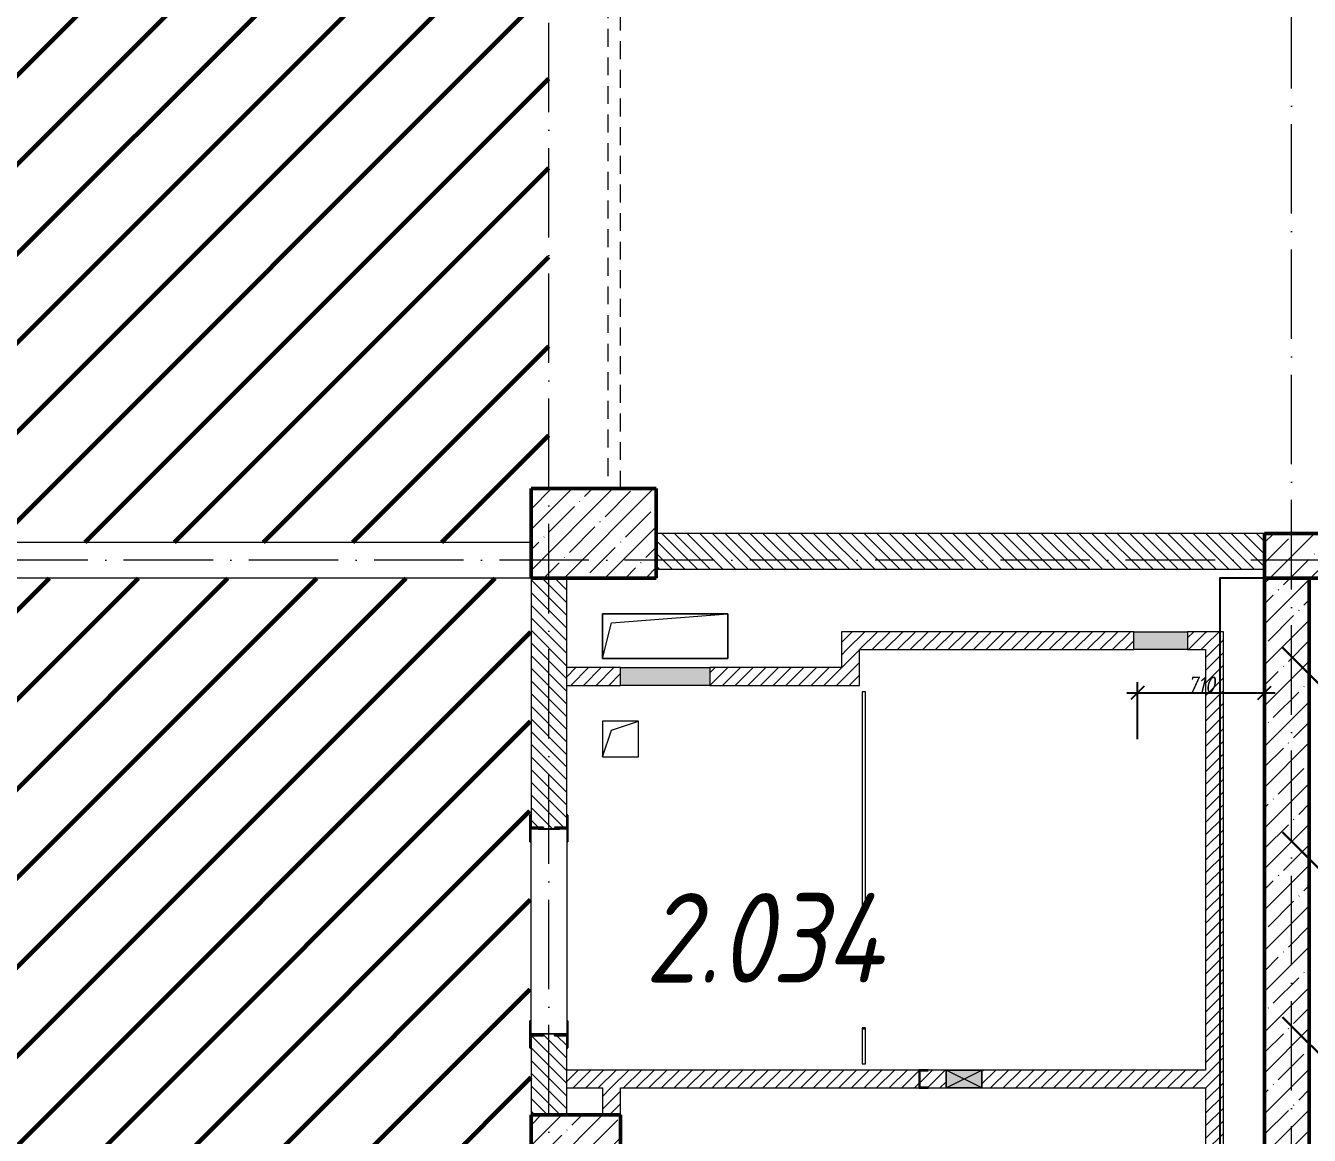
# Model space of a CAD drawing. Header units: millimetres. Extents: x -606178 to 312196, y -19338 to 632709.
# Drawn here: x -174476 to -167301, y 503861 to 510063 of the extents above; entities that cross this region are included whole.
import ezdxf

# ---------------------------------------------------------------- set-up
doc = ezdxf.new("R2010")
doc.units = ezdxf.units.MM
doc.linetypes.add('200_ШТРИХ_ш1п0_6_', pattern=[160, 100, -60])
doc.linetypes.add('50_200_ШТРИХ_1Т_ш5_п1_п1_', pattern=[700, 500, -100, 0, -100])
for name, color, linetype, lineweight in [('4) ЛЕстницы', 5, 'Continuous', 30), ('6.4.1) Окр пт с инж. ПТ2.16', 3, 'Continuous', 60), ('6.4.3) Окр пт с инж. ПТ2.3', 150, 'Continuous', 60), ('A-____-____-DIMS', 7, 'Continuous', 9), ('A-DETL-____-OTLN-3', 7, '200_ШТРИХ_ш1п0_6_', 9), ('A-DETL-GENF-OTLN', 7, 'Continuous', 9), ('A-DOOR-OPNG-MCUT', 7, 'Continuous', 35), ('A-FLOR-____-OTLN', 7, 'Continuous', 9), ('A-GENM-____-MCUT', 7, 'Continuous', 25), ('A-GENM-____-OTLN', 7, 'Continuous', 9), ('A-GENM-____-OTLN-1', 7, 'Continuous', 25), ('A-GLAZ-____-OTLN', 7, 'Continuous', 9), ('A-WALL-____-MCUT', 7, 'Continuous', 13), ('A-WALL-____-MCUT-2', 7, 'Continuous', 50), ('A-WALL-____-PATT-1', 7, 'Continuous', 9), ('A-WALL-FNSH-MCUT-1', 7, 'Continuous', 9), ('I-WALL-____-OTLN', 7, 'Continuous', 9), ('S-COLS-____-MCUT', 7, 'Continuous', 50), ('S-COLS-____-OTLN', 7, 'Continuous', 9), ('S-GRID-____-OTLN-1', 7, '50_200_ШТРИХ_1Т_ш5_п1_п1_', 9), ('Марки помещений', 7, 'Continuous', 9)]:
    doc.layers.add(name, color=color, linetype=linetype, lineweight=lineweight)
doc.layers.add('A-DOOR-____-OTLN-1', color=7, linetype='Continuous', lineweight=9, true_color=0xffffff)
doc.styles.add('ISOCPEUR_I_2', font='isocpeui.ttf', dxfattribs={"width": 0.85, "height": 2.3})
doc.styles.add('ISOCPEUR_I_7', font='isocpeui.ttf', dxfattribs={"width": 0.9, "height": 90})
doc.dimstyles.new('ISO-1_8_0_9К_СРЕДНИЙ_Кладочные_2', dxfattribs={"dimscale": 304.8, "dimtxt": 89.638306, "dimasz": 0.246063, "dimexe": 0.19685, "dimexo": 0, "dimgap": 0, "dimtad": 1, "dimdec": 3, "dimrnd": 0.001, "dimdsep": 46, "dimtxsty": 'ISOCPEUR_I_7', "dimblk1": 'OBLIQUE', "dimblk2": 'OBLIQUE', "dimsah": 1, "dimcen": 0.09, "dimdle": 0.19685, "dimazin": 0, "dimtfac": 1, "dimtdec": 4, "dimtix": 1, "dimtmove": 1, "dimatfit": 3, "dimfxl": 1, "dimtvp": 1, "dimtolj": 1, "dimtzin": 0, "dimarcsym": 2})
pattern_1 = [(135, (-264901.3, 451794.26), (-35.35534, -35.35534), [])]
pattern_2 = [(45, (-264901.3, 451794.26), (-35.35534, 35.35534), [])]
pattern_3 = [(45, (-264901.3, 451794.26), (-114.04925, 114.04925), []), (45, (-264787.25, 451794.26), (-114.04925, 114.04925), [201.612, -40.322, 3.353, -36.97])]

# ---------------------------------------------------------------- blocks, each defined once
blk = doc.blocks.new('BSC_Колонна _Прямоугольная - 500х700-V110-АР1_План отверстий 2 этажа в осях 1-64_Ю-ЯЯ')
at = {"layer": 'S-COLS-____-OTLN'}
h = blk.add_hatch(dxfattribs=at)
h.set_pattern_fill('FP_123', color=256, style=0, pattern_type=2)
h.set_pattern_definition([(315, (-55431.04, 93600), (114.04925, 114.04925), []), (315, (-55431.04, 93485.95), (114.04925, 114.04925), [201.613, -40.323, 3.353, -36.97])])
h.paths.add_polyline_path([(-250, 350), (-250, -350), (250, -350), (250, 350)], flags=0)
at = {"layer": 'S-COLS-____-MCUT'}
for p, q in [((250, 350), (-250, 350)), ((-250, 350), (-250, -350)), ((250, -350), (250, 350)), ((-250, -350), (250, -350))]:
    blk.add_line(p, q, dxfattribs=at)
blk = doc.blocks.new('BSC_Колонна _Прямоугольная - 500х500-V147-АР1_План отверстий 2 этажа в осях 1-64_Ю-ЯЯ')
at = {"layer": 'S-COLS-____-OTLN'}
h = blk.add_hatch(dxfattribs=at)
h.set_pattern_fill('FP_160', color=256, style=0, pattern_type=2)
h.set_pattern_definition([(45, (-93500, -51931.04), (-114.04925, 114.04925), []), (45, (-93385.95, -51931.04), (-114.04925, 114.04925), [201.613, -40.323, 3.353, -36.97])])
h.paths.add_polyline_path([(-250, -250), (250, -250), (250, 250), (-250, 250)], flags=0)
at = {"layer": 'S-COLS-____-MCUT'}
for p, q in [((250, 250), (-250, 250)), ((-250, 250), (-250, -250)), ((250, -250), (250, 250)), ((-250, -250), (250, -250))]:
    blk.add_line(p, q, dxfattribs=at)
blk = doc.blocks.new('DOR_ДУ_распашная__1Ст_Прямоугольная_ШЕР - Вн_650х2100h_Кабинки С_у-19996353-АР1_План отверстий 2 этажа в осях 1-64_Ю-ЯЯ')
at = {"layer": 'A-DOOR-OPNG-MCUT'}
for p, q in [((-325, 10), (-325, -10)), ((325, -10), (325, 10))]:
    blk.add_line(p, q, dxfattribs=at)
blk = doc.blocks.new('154_Фахверк_СКБ_Швеллер - Тип_100_3960-28331862-АР1_План отверстий 2 этажа в осях 1-64_Ю-ЯЯ')
at = {"layer": 'A-GENM-____-MCUT'}
for p, q in [((175, 50), (125, 50)), ((125, 50), (125, -50)), ((128, 47), (175, 47)), ((128, -47), (128, 47)), ((175, 47), (175, 50)), ((125, -50), (175, -50)), ((175, -47), (128, -47)), ((175, -50), (175, -47))]:
    blk.add_line(p, q, dxfattribs=at)
blk = doc.blocks.new('154_Стойка_СКБ_Уголок - СМ-2180_200-28268025-АР1_План отверстий 2 этажа в осях 1-64_Ю-ЯЯ')
at = {"layer": 'A-GENM-____-MCUT'}
for p, q in [((125, 156), (125, 81)), ((200, 156), (125, 156)), ((131, 81), (131, 150)), ((131, 150), (200, 150)), ((200, 150), (200, 156)), ((125, 81), (131, 81)), ((131, 19), (125, 19)), ((125, 19), (125, -56)), ((131, -50), (131, 19)), ((125, -56), (200, -56)), ((200, -50), (131, -50)), ((200, -56), (200, -50))]:
    blk.add_line(p, q, dxfattribs=at)
blk = doc.blocks.new('Стойка_Влож_Полоса боковая - Полоса-28213942-АР1_План отверстий 2 этажа в осях 1-64_Ю-ЯЯ')
at = {"layer": 'A-GENM-____-OTLN'}
for p, q in [((-5, 60), (0, 60)), ((-5, -60), (-5, 60)), ((0, -60), (-5, -60))]:
    blk.add_line(p, q, dxfattribs=at)
blk = doc.blocks.new('Стойка_Влож_Уголок_Опорный - Уголок-28213941-АР1_План отверстий 2 этажа в осях 1-64_Ю-ЯЯ')
at = {"layer": 'A-GENM-____-OTLN'}
for p, q in [((-212, -6), (-212, 0)), ((0, 0), (0, -6)), ((-212, -75), (-212, -6)), ((-212, -6), (-206, -6)), ((-6, -6), (0, -6)), ((0, -6), (0, -75)), ((-212, -75), (-206, -75)), ((-6, -75), (0, -75))]:
    blk.add_line(p, q, dxfattribs=at)
blk = doc.blocks.new('AR_Отверстие Ниша - Лючок-32401647-АР1_План отверстий 2 этажа в осях 1-64_Ю-ЯЯ')
at = {"layer": 'A-GLAZ-____-OTLN'}
blk.add_hatch(color=256, dxfattribs=at).paths.add_polyline_path([(150, 50), (-150, 50), (-150, -50), (150, -50)], flags=0)
for p, q in [((-150, 50), (150, 50)), ((-150, -50), (-150, 50)), ((150, 50), (150, -50)), ((150, -50), (-150, -50))]:
    blk.add_line(p, q, dxfattribs=at)
blk = doc.blocks.new('AR_Отверстие Ниша - Лючок-32401869-АР1_План отверстий 2 этажа в осях 1-64_Ю-ЯЯ')
at = {"layer": 'A-GLAZ-____-OTLN'}
blk.add_hatch(color=256, dxfattribs=at).paths.add_polyline_path([(250, 50), (-250, 50), (-250, -50), (250, -50)], flags=0)
for p, q in [((-250, 50), (250, 50)), ((-250, -50), (-250, 50)), ((250, 50), (250, -50)), ((250, -50), (-250, -50))]:
    blk.add_line(p, q, dxfattribs=at)
blk = doc.blocks.new('AR_Отверстие прямоугольное _в плите_ - AR_Отверстие прямоугольное _в плите_-30459207-АР1_План отверстий 2 этажа в осях 1-64_Ю-ЯЯ')
at = {"layer": 'A-GENM-____-OTLN'}
for p, q in [((100, 100), (-100, 100)), ((-100, 100), (-100, -100)), ((-50, 50), (100, 100)), ((100, -100), (100, 100)), ((-100, -100), (-50, 50)), ((-100, -100), (100, -100))]:
    blk.add_line(p, q, dxfattribs=at)
blk = doc.blocks.new('AR_Отверстие прямоугольное _в плите_ - AR_Отверстие прямоугольное _в плите_-30459221-АР1_План отверстий 2 этажа в осях 1-64_Ю-ЯЯ')
at = {"layer": 'A-GENM-____-OTLN'}
for p, q in [((350, 125), (-350, 125)), ((-350, 125), (-350, -125)), ((-350, -125), (-300, 75)), ((-300, 75), (350, 125)), ((350, -125), (350, 125)), ((-350, -125), (350, -125))]:
    blk.add_line(p, q, dxfattribs=at)
blk = doc.blocks.new('AR_Отверстие прямоугольное _в стене__БезПР - AR_Отверстие прямоугольное _в стене__БезПР-36427953-АР1_План отверстий 2 этажа в осях 1-64_Ю-ЯЯ')
at = {"layer": 'A-GLAZ-____-OTLN'}
blk.add_hatch(color=256, dxfattribs=at).paths.add_polyline_path([(100, 50), (-100, 50), (-100, -50), (100, -50)], flags=0)
at = {"layer": 'A-DETL-GENF-OTLN'}
for p, q in [((-100, -50), (-100, 50)), ((-100, 50), (100, 50)), ((100, 50), (-100, -50)), ((-100, 50), (100, -50)), ((100, 50), (-100, 50)), ((-100, 50), (-100, -50)), ((100, 50), (100, -50)), ((100, -50), (100, 50)), ((100, -50), (-100, -50)), ((-100, -50), (100, -50))]:
    blk.add_line(p, q, dxfattribs=at)
blk = doc.blocks.new('_Oblique')
at = {"color": 0, "linetype": 'ByBlock', "lineweight": -2}
blk.add_line((-0.5, -0.5), (0.5, 0.5), dxfattribs=at)
blk = doc.blocks.new('*D4960')
at = {"layer": 'A-____-____-DIMS', "color": 0, "lineweight": -2, "transparency": 16777216}
for p, q in [((-168261.3, 506075.3), (-168261.3, 506394.2)), ((-167551.3, 506440.2), (-167551.3, 506274.2)), ((-168321.3, 506334.2), (-167491.3, 506334.2))]:
    blk.add_line(p, q, dxfattribs=at)
at = {"layer": 'Defpoints', "color": 0, "transparency": 16777216}
for p in [(-167551.3, 506440.2), (-167551.3, 506334.2), (-168261.3, 506075.3)]:
    blk.add_point(p, dxfattribs=at)
at = {"layer": 'A-____-____-DIMS', "color": 0, "lineweight": -2, "transparency": 16777216, "xscale": 75, "yscale": 75, "zscale": 75, "rotation": 180}
blk.add_blockref('_Oblique', (-168261.3, 506334.2), dxfattribs=at)
at = {"layer": 'A-____-____-DIMS', "color": 0, "lineweight": -2, "transparency": 16777216, "xscale": 75, "yscale": 75, "zscale": 75}
blk.add_blockref('_Oblique', (-167551.3, 506334.2), dxfattribs=at)
at = {"layer": 'A-____-____-DIMS', "color": 0, "transparency": 16777216, "insert": (-167906.3, 506379.8), "char_height": 90, "width": 368.207, "attachment_point": 5, "style": 'ISOCPEUR_I_7'}
blk.add_mtext('\\A1;710', dxfattribs=at)

msp = doc.modelspace()

# ---------------------------------------------------------------- hatches: boundary and pattern name
at = {"layer": '4) ЛЕстницы'}
h = msp.add_hatch(dxfattribs=at)
h.set_pattern_fill('ANSI31', color=256, scale=230, angle=90)
h.set_pattern_definition([(135, (-308161, 388080.6), (-516.3647, -516.3647), [])])
h.paths.add_polyline_path([(-167451.3011, 501075.3011), (-167451.3011, 506975.3011), (-164051.3011, 506975.3011), (-164051.3011, 501075.3011)])
at = {"layer": '6.4.1) Окр пт с инж. ПТ2.16'}
h = msp.add_hatch(dxfattribs=at)
h.set_pattern_fill('ANSI31', color=256, scale=111)
h.paths.add_polyline_path([(-168051.3011, 500675.3011), (-168051.3011, 501075.3011), (-169801.3011, 501075.3011), (-169851.3011, 501075.3011), (-170451.3011, 501075.3011), (-171551.3011, 501075.3011), (-171651.3011, 501075.3011), (-171651.3011, 501275.3011), (-171651.3011, 501775.3011), (-171651.3011, 502100.3011), (-171657.3011, 502100.3011), (-171657.3011, 502175.3011), (-171657.3011, 502181.3011), (-171657.3011, 502250.3011), (-171651.7876, 503100.3011), (-171657.3011, 503100.3011), (-171657.3011, 503169.3011), (-171657.3011, 503175.3011), (-171657.3011, 503250.3011), (-171651.3011, 503475.3011), (-171651.3011, 503975.3011), (-171651.3011, 504350.3011), (-171657.3011, 504350.3011), (-171657.3011, 504425.3011), (-171657.3011, 504431.3011), (-171657.3011, 504500.3011), (-171651.7197, 505500.3011), (-171657.3011, 505500.3011), (-171657.3011, 505569.3011), (-171657.3011, 505575.3011), (-171657.3011, 505650.3011), (-171651.3011, 506975.3011), (-175651.3011, 506975.3011), (-176151.3011, 506975.3011), (-177036.3011, 506975.3011), (-177036.3011, 503975.3011), (-176151.3011, 503975.3011), (-175651.3011, 503975.3011), (-174851.3011, 503975.3011), (-174851.3011, 501775.3011), (-175651.3011, 501775.3011), (-175651.3011, 499925.3011), (-174851.3011, 499925.3011), (-174851.3011, 497725.3011), (-175651.3011, 497725.3011), (-175951.3011, 497725.3011), (-175951.3011, 497700.3011), (-175945.3011, 497700.3011), (-175945.3011, 497625.3011), (-175951.3011, 497475.3011), (-175951.3011, 496475.3011), (-175951.3011, 495525.3011), (-175945.3011, 495525.3011), (-175945.3011, 495450.3011), (-175951.3011, 495275.3011), (-175651.3011, 495275.3011), (-175651.3011, 494775.3011), (-172201.3011, 494775.3011), (-172201.3011, 495275.3011), (-171701.3011, 495275.3011), (-171701.3011, 498625.3011), (-172201.3011, 498625.3011), (-172201.3011, 499125.3011), (-171701.3011, 499125.3011), (-171701.3011, 498825.3011), (-168051.3011, 498825.3011), (-168051.3011, 499075.3011)])
at = {"layer": '6.4.3) Окр пт с инж. ПТ2.3'}
h = msp.add_hatch(dxfattribs=at)
h.set_pattern_fill('ANSI31', color=256, scale=111)
h.paths.add_polyline_path([(-171651.3011, 513425.3011), (-171551.3011, 513425.3011), (-171551.3011, 514875.3011), (-175651.3011, 514875.3011), (-175651.3011, 514675.3011), (-175651.3011, 511675.3011), (-175651.3011, 511175.3011), (-175651.3011, 509150.3011), (-175645.3011, 509150.3011), (-175645.3011, 509075.3011), (-175651.3011, 509045.3011), (-175651.3011, 509075.3011), (-175691.3011, 509075.3011), (-175691.3011, 509070.3011), (-175801.3011, 509070.3011), (-175801.3011, 507880.3011), (-175651.3011, 507880.3011), (-175651.3011, 507875.3011), (-175645.3011, 507875.3011), (-175645.3011, 507800.3011), (-175651.3011, 507475.3011), (-175651.3011, 507175.3011), (-171651.3011, 507175.3011), (-171651.3011, 507475.3011), (-171551.3011, 507475.3011), (-171551.3011, 512925.3011), (-171651.3011, 512925.3011)])
at = {"layer": 'A-WALL-____-PATT-1'}
h = msp.add_hatch(dxfattribs=at)
h.set_pattern_fill('FP_6', color=256, style=0, pattern_type=2)
h.set_pattern_definition(pattern_1)
h.paths.add_polyline_path([(-167551.3011, 507025.3011), (-167551.3011, 507225.3011), (-170951.3011, 507225.3011), (-170951.3011, 507025.3011), (-169471.4461, 507025.3011)], flags=0)
h = msp.add_hatch(dxfattribs=at)
h.set_pattern_fill('FP_13', color=256, style=0, pattern_type=2)
h.set_pattern_definition(pattern_3)
h.paths.add_polyline_path([(-164151.3011, 506975.3011), (-164151.3011, 507225.3011), (-167551.3011, 507225.3011), (-167551.3011, 506975.3011), (-165936.4448, 506975.3011)], flags=0)
h = msp.add_hatch(dxfattribs=at)
h.set_pattern_fill('FP_6', color=256, style=0, pattern_type=2)
h.set_pattern_definition(pattern_1)
h.paths.add_polyline_path([(-171451.3011, 503975.3011), (-171451.3011, 504419.3011), (-171520.3011, 504419.3011), (-171520.3011, 504425.3011), (-171582.3011, 504425.3011), (-171582.3011, 504419.3011), (-171651.3011, 504419.3011), (-171651.3011, 503975.3011)], flags=0)
h.paths.add_polyline_path([(-171520.3011, 505575.3011), (-171520.3011, 505581.3011), (-171451.3011, 505581.3011), (-171451.3011, 506975.3011), (-171651.3011, 506975.3011), (-171651.3011, 505581.3011), (-171582.3011, 505581.3011), (-171582.3011, 505575.3011)], flags=0)
h = msp.add_hatch(dxfattribs=at)
h.set_pattern_fill('FP_13', color=256, style=0, pattern_type=2)
h.set_pattern_definition(pattern_3)
h.paths.add_polyline_path([(-167301.3011, 501775.3011), (-167301.3011, 506975.3011), (-167551.3011, 506975.3011), (-167551.3011, 501775.3011)], flags=0)
h = msp.add_hatch(dxfattribs=at)
h.set_pattern_fill('FP_5', color=256, style=0, pattern_type=2)
h.set_pattern_definition(pattern_2)
h.paths.add_polyline_path([(-167981.3011, 506575.3011), (-167881.3011, 506575.3011), (-167881.3011, 506675.3011), (-167981.3011, 506675.3011), (-167981.3011, 506670.1332)], flags=0)
h.paths.add_polyline_path([(-169816.3011, 506575.3011), (-168281.3011, 506575.3011), (-168281.3011, 506675.3011), (-169916.3011, 506675.3011), (-169916.3011, 506575.3011)], flags=0)
h = msp.add_hatch(dxfattribs=at)
h.set_pattern_fill('FP_5', color=256, style=0, pattern_type=2)
h.set_pattern_definition(pattern_2)
h.paths.add_polyline_path([(-167794.6344, 502275.3011), (-167781.3011, 502275.3011), (-167781.3011, 502575.3011), (-167881.3011, 502575.3011), (-167881.3011, 502275.3011), (-167795.2546, 502275.3011)], flags=0)
h.paths.add_polyline_path([(-167881.3011, 503075.3011), (-167781.3011, 503075.3011), (-167781.3011, 506675.3011), (-167881.3011, 506675.3011), (-167881.3011, 504125.3011)], flags=0)
h = msp.add_hatch(dxfattribs=at)
h.set_pattern_fill('FP_5', color=256, style=0, pattern_type=2)
h.set_pattern_definition(pattern_2)
h.paths.add_polyline_path([(-169816.3011, 506375.3011), (-169816.3011, 506575.3011), (-169916.3011, 506575.3011), (-169916.3011, 506375.3011)], flags=0)
h = msp.add_hatch(dxfattribs=at)
h.set_pattern_fill('FP_5', color=256, style=0, pattern_type=2)
h.set_pattern_definition(pattern_2)
h.paths.add_polyline_path([(-171151.3011, 506375.3011), (-171151.3011, 506475.3011), (-171451.3011, 506475.3011), (-171451.3011, 506375.3011)], flags=0)
h.paths.add_polyline_path([(-169916.3011, 506375.3011), (-169916.3011, 506475.3011), (-170651.3011, 506475.3011), (-170651.3011, 506375.3011)], flags=0)
h = msp.add_hatch(dxfattribs=at)
h.set_pattern_fill('FP_5', color=256, style=0, pattern_type=2)
h.set_pattern_definition(pattern_2)
h.paths.add_polyline_path([(-169131.3011, 504125.3011), (-167881.3011, 504125.3011), (-167881.3011, 504225.3011), (-169131.3011, 504225.3011), (-169131.3011, 504187.0748)], flags=0)
h.paths.add_polyline_path([(-171251.3011, 504125.3011), (-169481.3011, 504125.3011), (-169481.3011, 504225.3011), (-171451.3011, 504225.3011), (-171451.3011, 504125.3011)], flags=0)
h.paths.add_polyline_path([(-169331.3011, 504125.3011), (-169331.3011, 504225.3011), (-169431.3011, 504225.3011), (-169431.3011, 504222.3011), (-169478.3011, 504222.3011), (-169478.3011, 504128.3011), (-169431.3011, 504128.3011), (-169431.3011, 504125.3011)], flags=0)
h = msp.add_hatch(dxfattribs=at)
h.set_pattern_fill('FP_5', color=256, style=0, pattern_type=2)
h.set_pattern_definition(pattern_2)
h.paths.add_polyline_path([(-171251.3011, 503975.3011), (-171151.3011, 503975.3011), (-171151.3011, 504125.3011), (-171251.3011, 504125.3011)], flags=0)

# ---------------------------------------------------------------- linework, layer by layer
msp.add_lwpolyline([(-167801.3011, 498875.3011), (-164058.9432, 498875.3011), (-164058.9432, 506975.3011), (-167801.3011, 506975.3011)], close=True)
at = {"layer": 'A-DETL-____-OTLN-3'}
for p, q in [((-171221.3011, 512925.3011), (-171221.3011, 507475.3011)), ((-171151.3011, 507475.3011), (-171151.3011, 512925.3011))]:
    msp.add_line(p, q, dxfattribs=at)
at = {"layer": 'A-FLOR-____-OTLN'}
for p, q in [((-171251.3011, 506775.3011), (-170551.3011, 506775.3011)), ((-171251.3011, 506525.3011), (-171251.3011, 506775.3011)), ((-170551.3011, 506775.3011), (-170551.3011, 506525.3011)), ((-170551.3011, 506525.3011), (-171251.3011, 506525.3011))]:
    msp.add_line(p, q, dxfattribs=at)
at = {"layer": 'A-WALL-____-MCUT'}
for p, q in [((-167551.3011, 507225.3011), (-170951.3011, 507225.3011)), ((-171651.3011, 506975.3011), (-171651.3011, 505650.3011)), ((-171451.3011, 505650.3011), (-171451.3011, 506975.3011)), ((-170951.3011, 507025.3011), (-167551.3011, 507025.3011)), ((-171582.3011, 505575.3011), (-171520.3011, 505575.3011)), ((-171520.3011, 504425.3011), (-171582.3011, 504425.3011)), ((-171651.3011, 504350.3011), (-171651.3011, 503975.3011)), ((-171451.3011, 503975.3011), (-171451.3011, 504350.3011))]:
    msp.add_line(p, q, dxfattribs=at)
at = {"layer": 'A-WALL-____-MCUT-2'}
for p, q in [((-167551.3011, 507225.3011), (-167551.3011, 501775.3011)), ((-164151.3011, 507225.3011), (-167551.3011, 507225.3011)), ((-167551.3011, 506975.3011), (-164151.3011, 506975.3011)), ((-167301.3011, 501525.3011), (-167301.3011, 506975.3011))]:
    msp.add_line(p, q, dxfattribs=at)
at = {"layer": 'A-WALL-FNSH-MCUT-1'}
for p, q in [((-168281.3011, 506675.3011), (-169916.3011, 506675.3011)), ((-169916.3011, 506675.3011), (-169916.3011, 506475.3011)), ((-167781.3011, 506675.3011), (-167981.3011, 506675.3011)), ((-167781.3011, 503075.3011), (-167781.3011, 506675.3011)), ((-169816.3011, 506575.3011), (-168281.3011, 506575.3011)), ((-169816.3011, 506375.3011), (-169816.3011, 506575.3011)), ((-167981.3011, 506575.3011), (-167881.3011, 506575.3011)), ((-167881.3011, 506575.3011), (-167881.3011, 504225.3011)), ((-171151.3011, 506475.3011), (-171451.3011, 506475.3011)), ((-169916.3011, 506475.3011), (-170651.3011, 506475.3011)), ((-171451.3011, 506375.3011), (-171151.3011, 506375.3011)), ((-170651.3011, 506375.3011), (-169816.3011, 506375.3011)), ((-169801.3011, 506340.3011), (-169801.3011, 505110.3011)), ((-169781.3011, 506340.3011), (-169801.3011, 506340.3011)), ((-169781.3011, 505110.3011), (-169781.3011, 506340.3011)), ((-169801.3011, 504460.3011), (-169801.3011, 504260.3011)), ((-169781.3011, 504260.3011), (-169781.3011, 504460.3011)), ((-169801.3011, 504260.3011), (-169781.3011, 504260.3011)), ((-169481.3011, 504225.3011), (-171451.3011, 504225.3011)), ((-169331.3011, 504225.3011), (-169431.3011, 504225.3011)), ((-167881.3011, 504225.3011), (-169131.3011, 504225.3011)), ((-171451.3011, 504125.3011), (-171251.3011, 504125.3011)), ((-171251.3011, 504125.3011), (-171251.3011, 503975.3011)), ((-171151.3011, 504125.3011), (-169481.3011, 504125.3011)), ((-171151.3011, 503975.3011), (-171151.3011, 504125.3011)), ((-169431.3011, 504125.3011), (-169331.3011, 504125.3011)), ((-169131.3011, 504125.3011), (-167881.3011, 504125.3011)), ((-167881.3011, 504125.3011), (-167881.3011, 503075.3011))]:
    msp.add_line(p, q, dxfattribs=at)
at = {"layer": 'I-WALL-____-OTLN'}
for p, q in [((-175651.3011, 507175.3011), (-171651.3011, 507175.3011)), ((-171651.3011, 506975.3011), (-175651.3011, 506975.3011)), ((-171651.3011, 504425.3011), (-171651.3011, 505575.3011)), ((-171451.3011, 505575.3011), (-171451.3011, 504425.3011))]:
    msp.add_line(p, q, dxfattribs=at)
at = {"layer": 'S-GRID-____-OTLN-1'}
for p, q in [((-171551.3011, 491375.8881), (-171551.3011, 542687.1106)), ((-167401.3011, 501310.9415), (-167401.3011, 542687.1106)), ((-160826.8945, 507075.3011), (-269570.0713, 507075.3011))]:
    msp.add_line(p, q, dxfattribs=at)

# ---------------------------------------------------------------- block references
at = {"layer": 'A-DOOR-____-OTLN-1', "rotation": 90}
msp.add_blockref('DOR_ДУ_распашная__1Ст_Прямоугольная_ШЕР - Вн_650х2100h_Кабинки С_у-19996353-АР1_План отверстий 2 этажа в осях 1-64_Ю-ЯЯ', (-169791.3011, 504785.3011), dxfattribs=at)
at = {"layer": 'A-GENM-____-OTLN'}
for name, p in [('AR_Отверстие прямоугольное _в плите_ - AR_Отверстие прямоугольное _в плите_-30459221-АР1_План отверстий 2 этажа в осях 1-64_Ю-ЯЯ', (-170901.3011, 506650.3011)), ('AR_Отверстие прямоугольное _в плите_ - AR_Отверстие прямоугольное _в плите_-30459207-АР1_План отверстий 2 этажа в осях 1-64_Ю-ЯЯ', (-171151.3011, 506075.3011)), ('Стойка_Влож_Уголок_Опорный - Уголок-28213941-АР1_План отверстий 2 этажа в осях 1-64_Ю-ЯЯ', (-171445.3011, 505575.3011))]:
    msp.add_blockref(name, p, dxfattribs=at)
for name, p, rotation in [('Стойка_Влож_Полоса боковая - Полоса-28213942-АР1_План отверстий 2 этажа в осях 1-64_Ю-ЯЯ', (-171551.3011, 505575.3011), 89.99999999999991), ('Стойка_Влож_Уголок_Опорный - Уголок-28213941-АР1_План отверстий 2 этажа в осях 1-64_Ю-ЯЯ', (-171657.3011, 504425.3011), 180), ('Стойка_Влож_Полоса боковая - Полоса-28213942-АР1_План отверстий 2 этажа в осях 1-64_Ю-ЯЯ', (-171551.3011, 504425.3011), 269.9999999999999)]:
    msp.add_blockref(name, p, dxfattribs=dict(at, rotation=rotation))
at = {"layer": 'A-GENM-____-OTLN-1'}
for p, rotation in [((-171501.3011, 505450.3011), 89.9999999999999), ((-171601.3011, 504550.3011), 269.9999999999999)]:
    msp.add_blockref('154_Стойка_СКБ_Уголок - СМ-2180_200-28268025-АР1_План отверстий 2 этажа в осях 1-64_Ю-ЯЯ', p, dxfattribs=dict(at, rotation=rotation))
msp.add_blockref('154_Фахверк_СКБ_Швеллер - Тип_100_3960-28331862-АР1_План отверстий 2 этажа в осях 1-64_Ю-ЯЯ', (-169606.3011, 504175.3011), dxfattribs=at)
at = {"layer": 'A-GLAZ-____-OTLN', "rotation": 180}
for name, p in [('AR_Отверстие Ниша - Лючок-32401647-АР1_План отверстий 2 этажа в осях 1-64_Ю-ЯЯ', (-168131.3011, 506625.3011)), ('AR_Отверстие Ниша - Лючок-32401869-АР1_План отверстий 2 этажа в осях 1-64_Ю-ЯЯ', (-170901.3011, 506425.3011)), ('AR_Отверстие прямоугольное _в стене__БезПР - AR_Отверстие прямоугольное _в стене__БезПР-36427953-АР1_План отверстий 2 этажа в осях 1-64_Ю-ЯЯ', (-169231.3011, 504175.3011))]:
    msp.add_blockref(name, p, dxfattribs=at)
at = {"layer": 'S-COLS-____-OTLN', "rotation": 89.9999999999999}
msp.add_blockref('BSC_Колонна _Прямоугольная - 500х700-V110-АР1_План отверстий 2 этажа в осях 1-64_Ю-ЯЯ', (-171301.3011, 507225.3011), dxfattribs=at)
at = {"layer": 'S-COLS-____-OTLN'}
msp.add_blockref('BSC_Колонна _Прямоугольная - 500х500-V147-АР1_План отверстий 2 этажа в осях 1-64_Ю-ЯЯ', (-171401.3011, 503725.3011), dxfattribs=at)

# ---------------------------------------------------------------- texts
at = {"layer": 'Марки помещений', "insert": (-171014.241, 505214.4901), "char_height": 500, "width": 817.72125, "attachment_point": 1, "style": 'ISOCPEUR_I_2'}
msp.add_mtext('2.034', dxfattribs=at)

# ---------------------------------------------------------------- dimensions: what is measured, and where the dimension line sits
at = {"layer": 'A-____-____-DIMS'}
dim = msp.add_linear_dim(base=(-167551.3011, 506334.1753), p1=(-168261.3011, 506075.3011), p2=(-167551.3011, 506440.2413), dimstyle='ISO-1_8_0_9К_СРЕДНИЙ_Кладочные_2', override={"dimpost": '<>', "dimfxl": 798.299019}, dxfattribs=at)
dim.commit()
dim.dimension.update_dxf_attribs({"geometry": '*D4960', "text_midpoint": (-167906.3011, 506379.7548)})

doc.saveas('drawing.dxf')
